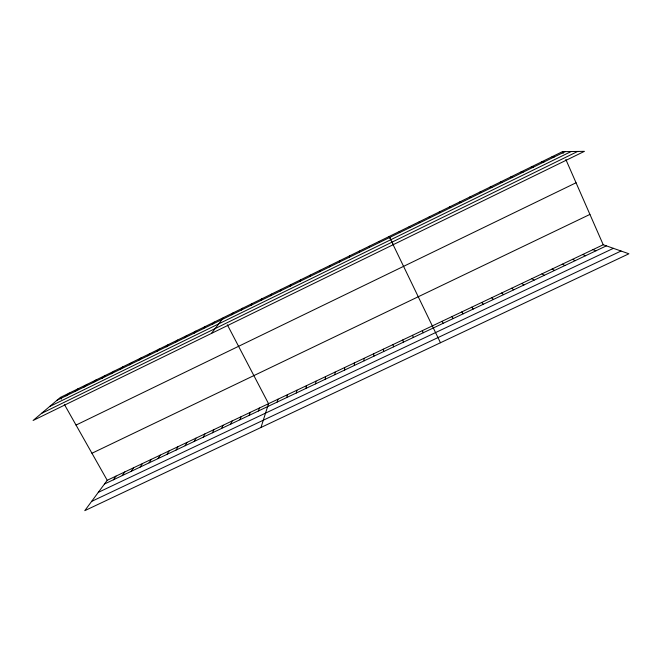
<?xml version="1.0" encoding="UTF-8"?>
<svg xmlns="http://www.w3.org/2000/svg" width="662" height="662" viewBox="0 0 662 662"><rect width="100%" height="100%" fill="white"/><g stroke="black" fill="none" stroke-linecap="round" stroke-linejoin="round"><path stroke-width="0.99" d="M344.621 370.066L344.654 367.542M334.906 374.675L335.055 372.102M339.581 261.995L339.68 260.704M325.216 379.276L325.481 376.645M315.551 383.861L315.931 381.18M329.651 266.852L329.866 265.512M305.918 388.437L306.407 385.706M296.303 392.996L296.899 390.216M319.738 271.701L320.069 270.303M286.712 397.548L287.424 394.718M277.155 402.082L277.974 399.203M309.857 276.542L310.304 275.086M260.985 427.47L268.54 403.679L227.323 324.769M258.354 411.003L259.388 408.032M249.119 415.38L250.261 412.36M299.994 281.367L300.565 279.852M239.909 419.758L241.158 416.688M230.724 424.11L232.072 420.999M290.163 286.174L290.85 284.61M221.555 428.463L223.011 425.302M212.411 432.799L213.975 429.597M280.357 290.974L281.16 289.352M203.292 437.127L204.955 433.875M194.198 441.446L195.96 438.145M270.584 295.757L271.494 294.077M185.12 445.749L186.99 442.406M176.067 450.044L178.037 446.66M260.828 300.531L261.854 298.802M167.039 454.331L169.108 450.896M158.036 458.609L160.204 455.125M251.097 305.29L252.247 303.502M149.049 462.87L151.317 459.345M140.087 467.124L142.454 463.557M241.398 310.039L242.656 308.202M131.142 471.361L133.616 467.753M122.23 475.597L124.795 471.94M113.334 479.818L115.999 476.119M231.725 314.773L233.09 312.878M107.219 480.289L84.786 510.659L628.9 253.778L603.231 244.758L107.219 480.289L64.338 404.358M211.459 333.408L223.557 317.553M212.701 324.082L214.298 322.08M203.358 328.65L205.063 326.606M194.04 333.209L195.853 331.108M184.748 337.761L186.659 335.609M175.471 342.295L177.499 340.094M166.228 346.822L168.355 344.571M157.002 351.34L159.236 349.031M147.8 355.842L150.142 353.483M138.623 360.335L141.064 357.927M129.471 364.812L132.011 362.362M120.335 369.28L122.983 366.781M111.224 373.74L113.98 371.183M102.138 378.184L105.001 375.586M93.077 382.619L96.04 379.971M84.041 387.038L87.094 384.349M75.021 391.457L78.182 388.71M66.026 395.859L69.287 393.062M60.416 397.407L33.1 420.478L584.43 151.341L562.419 151.672L60.416 397.407L61.392 399.145M57.056 400.245L565.108 151.631M49.567 406.576L571.132 151.54M41.433 413.444L577.686 151.441M76.039 425.078L576.056 182.77M91.952 453.255L589.933 214.414M104.455 484.03L606.375 245.859M98.299 492.363L613.401 248.333M91.621 501.407L621.047 251.014M552.009 156.77L554.566 156.795M541.624 161.851L544.048 161.942M531.263 166.923L533.555 167.072M520.936 171.979L523.096 172.194M510.634 177.019L512.661 177.292M500.364 182.05L502.259 182.389M490.12 187.065L491.883 187.462M479.9 192.063L481.539 192.526M469.706 197.053L471.22 197.574M592.953 249.632L595.974 250.799M459.544 202.026L460.926 202.613M582.709 254.506L585.589 255.722M572.489 259.355L575.237 260.638M562.295 264.196L564.918 265.536M449.407 206.991L450.665 207.636M552.125 269.029L554.624 270.419M541.979 273.845L544.354 275.293M439.303 211.939L440.429 212.643M531.867 278.644L534.11 280.15M521.78 283.435L523.899 284.999M429.216 216.871L430.226 217.641M511.718 288.21L513.712 289.832M501.68 292.976L503.55 294.648M419.162 221.795L420.047 222.622M491.676 297.726L493.422 299.456M481.696 302.468L483.318 304.255M409.133 226.702L409.894 227.587M471.741 307.193L473.239 309.038M461.811 311.91L463.185 313.805M399.136 231.601L399.765 232.544M451.906 316.61L453.164 318.563M442.026 321.302L443.168 323.304M393.311 244.634L389.157 236.483L389.959 238.155M440.462 342.742L392.765 243.988M562.419 151.672L563.18 153.41M565.844 159.484L603.231 244.758M422.348 330.652L423.25 332.754M379.21 241.357L379.599 242.408M412.55 335.303L413.328 337.463M402.777 339.945L403.431 342.163M393.021 344.571L393.567 346.838M369.288 246.214L369.553 247.323M383.298 349.188L383.728 351.514M373.6 353.798L373.914 356.173M359.392 251.055L359.54 252.23M363.926 358.39L364.125 360.815M354.278 362.975L354.36 365.449M349.519 255.888L349.544 257.113"/></g></svg>
